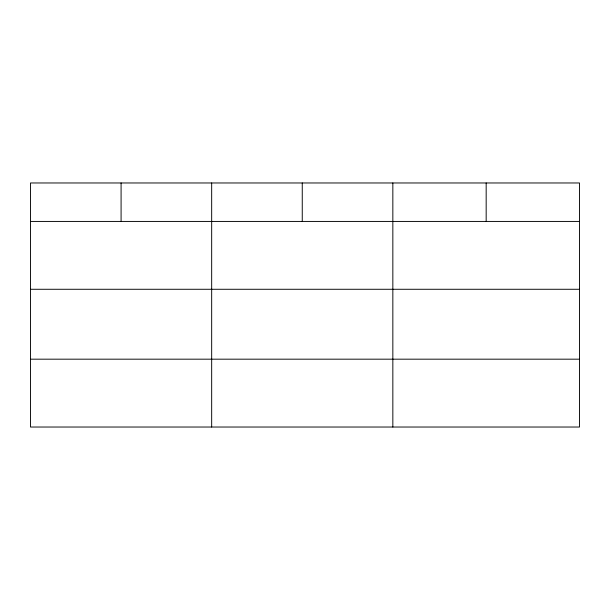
<?xml version="1.0" encoding="UTF-8"?>
<svg xmlns="http://www.w3.org/2000/svg" width="610" height="610" viewBox="0 0 610 610"><rect width="100%" height="100%" fill="white"/><g stroke="black" fill="none" stroke-linecap="round" stroke-linejoin="round"><path stroke-width="0.91" d="M579.5 289.277L579.5 182.969L30.5 182.969L30.5 427.03L579.5 427.03L579.5 289.277L30.5 289.277M30.5 221.43L579.5 221.43M30.5 359.176L579.5 359.176M486.17 182.969L486.17 221.43M392.84 182.969L392.84 427.03M302.255 182.969L302.255 221.43M211.67 182.969L211.67 427.03M121.085 182.969L121.085 221.43"/></g></svg>
